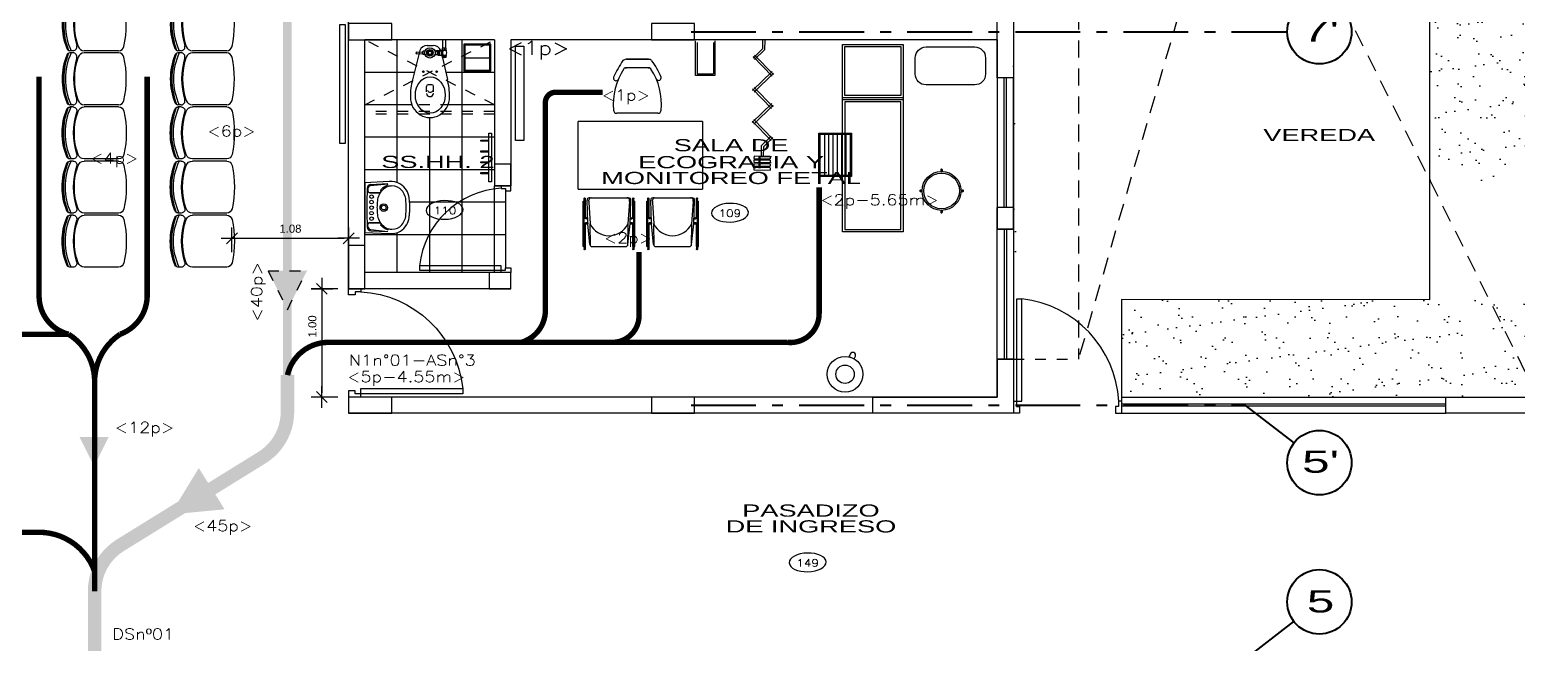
# Model space of a CAD drawing. Header units: millimetres. Extents: x 791 to 2661, y 209 to 602.
# Drawn here: x 1187.98 to 1201.74, y 531.2 to 536.87 of the extents above; entities that cross this region are included whole.
import ezdxf
from ezdxf.enums import TextEntityAlignment as Align

# ---------------------------------------------------------------- set-up
doc = ezdxf.new("R2010")
doc.units = ezdxf.units.MM
doc.header["$LTSCALE"] = 0.1
doc.header["$PDMODE"] = 3
for name, pattern in [('ACAD_ISO10W100', [18, 12, -3, 0, -3]), ('DASHDOT', [1, 0.5, -0.25, 0, -0.25]), ('DASHED', [0.75, 0.5, -0.25]), ('DASHED2', [9.525, 6.35, -3.175]), ('HIDDEN', [9.525, 6.35, -3.175]), ('HIDDEN2', [4.7625, 3.175, -1.5875]), ('TRAZOS2', [0.375, 0.25, -0.125])]:
    doc.linetypes.add(name, pattern=pattern)
for name, color, linetype in [('01', 1, 'Continuous'), ('02', 8, 'Continuous'), ('06', 1, 'Continuous'), ('1TEXTO-05', 5, 'Continuous'), ('COLUMNAS', 1, 'Continuous'), ('cOTAS EVACUACION', 1, 'Continuous'), ('Equipamiento', 1, 'Continuous'), ('evacuacion', 70, 'TRAZOS2'), ('LINEAS', 3, 'HIDDEN2'), ('Muebles proyeccion', 1, 'DASHED'), ('N-AMB', 2, 'Continuous'), ('Pisos', 253, 'Continuous'), ('PLANTAS', 85, 'Continuous'), ('Proyecciones', 9, 'HIDDEN'), ('Puertas', 1, 'Continuous'), ('Sanitarios', 1, 'Continuous'), ('texto seguridad', 120, 'Continuous'), ('Ventana alta', 1, 'DASHED2')]:
    doc.layers.add(name, color=color, linetype=linetype)
for name, color, linetype, lineweight in [('EJES', 1, 'DASHDOT', 40), ('EVACUACION05', 71, 'TRAZOS2', 50), ('EVACUACION08', 72, 'Continuous', 90)]:
    doc.layers.add(name, color=color, linetype=linetype, lineweight=lineweight)
doc.styles.add('0', font='romans.SHX', dxfattribs={"width": 1.5})
doc.styles.add('LUNA', font='romans.shx', dxfattribs={"width": 1.5})
doc.styles.add('ROMANS', font='', dxfattribs={"oblique": 1, "height": 0.075})
doc.styles.get('ROMANS').set_extended_font_data('Arial')
doc.dimstyles.new('COTAS 50', dxfattribs={"dimscale": 2, "dimtxt": 1.5, "dimasz": 0.02, "dimexe": 0.05, "dimexo": 0.05, "dimgap": 0.025, "dimtad": 3, "dimzin": 4, "dimdsep": 46, "dimtxsty": 'ROMANS', "dimblk": 'LLL', "dimcen": 0, "dimdle": 0.18, "dimclrd": 256, "dimclre": 1, "dimclrt": 3, "dimadec": 0, "dimazin": 0, "dimtfac": 1, "dimtix": 1, "dimtofl": 0, "dimtmove": 1, "dimatfit": 3, "dimldrblk": 'OPEN90', "dimfxl": 0.18, "dimtolj": 1, "dimtzin": 0, "dimarcsym": 0})

# ---------------------------------------------------------------- blocks, each defined once
blk = doc.blocks.new('A$C381B24D8')
at = {"layer": 'Puertas'}
blk.add_lwpolyline([(0.07, 0.1), (0.07, 0.95), (0.025, 0.95), (0.025, 0.1)], close=True, dxfattribs=at)
for points in [[(0, 0.1), (0.025, 0.1), (0.025, 0.055), (0.05, 0.055), (0.05, 0), (0, 0)], [(0.9, 0.1), (0.875, 0.1), (0.875, 0.055), (0.85, 0.055), (0.85, 0), (0.9, 0)]]:
    blk.add_lwpolyline(points, dxfattribs=at)
blk.add_arc((-0.029, 0.05), 0.906, 3.1739, 83.7111, dxfattribs=at)
blk = doc.blocks.new('A$C634057D1')
for p, q in [((0, 0), (0, -0.078)), ((0.027, 0), (0.027, -0.078)), ((-0.212, -0.097), (-0.277, -0.368)), ((-0.243, -0.111), (-0.245, -0.113)), ((-0.245, -0.113), (-0.245, -0.127)), ((-0.243, -0.129), (-0.245, -0.127)), ((-0.243, -0.111), (-0.186, -0.113)), ((-0.243, -0.111), (-0.243, -0.129)), ((-0.243, -0.129), (-0.186, -0.127)), ((-0.186, -0.113), (-0.186, -0.127)), ((-0.179, -0.105), (-0.182, -0.107)), ((-0.182, -0.132), (-0.182, -0.107)), ((-0.179, -0.135), (-0.182, -0.132)), ((-0.162, -0.105), (-0.179, -0.105)), ((-0.179, -0.135), (-0.179, -0.105)), ((-0.162, -0.135), (-0.179, -0.135)), ((-0.159, -0.099), (-0.162, -0.099)), ((-0.162, -0.106), (-0.162, -0.099)), ((-0.162, -0.133), (-0.162, -0.141)), ((-0.086, -0.054), (-0.142, -0.054)), ((-0.066, -0.098), (-0.074, -0.098)), ((-0.066, -0.098), (-0.066, -0.142)), ((-0.066, -0.104), (-0.043, -0.104)), ((-0.066, -0.135), (-0.043, -0.135)), ((-0.048, -0.104), (-0.05, -0.096)), ((-0.047, -0.104), (-0.05, -0.096)), ((-0.043, -0.097), (-0.028, -0.097)), ((-0.043, -0.142), (-0.043, -0.097)), ((-0.041, -0.12), (-0.03, -0.12)), ((-0.028, -0.142), (-0.028, -0.097)), ((-0.028, -0.1), (-0.013, -0.1)), ((-0.017, -0.097), (0.044, -0.366)), ((0.004, -0.099), (-0.013, -0.099)), ((-0.013, -0.099), (-0.013, -0.14)), ((0.033, -0.095), (-0.006, -0.095)), ((-0.006, -0.095), (-0.006, -0.099)), ((0.033, -0.097), (-0.006, -0.097)), ((-0.004, -0.078), (-0.004, -0.095)), ((0.03, -0.078), (-0.004, -0.078)), ((0.014, -0.079), (0.014, -0.093)), ((0.03, -0.078), (0.03, -0.095)), ((0.033, -0.095), (0.033, -0.097)), ((-0.159, -0.141), (-0.162, -0.141)), ((-0.066, -0.142), (-0.074, -0.142)), ((-0.043, -0.142), (-0.028, -0.142)), ((-0.028, -0.14), (-0.013, -0.14)), ((0.004, -0.14), (-0.013, -0.14)), ((-0.006, -0.14), (-0.006, -0.152)), ((0.033, -0.143), (-0.006, -0.143)), ((0.033, -0.152), (-0.006, -0.152)), ((-0.004, -0.152), (-0.004, -0.162)), ((0.03, -0.162), (-0.004, -0.162)), ((0.014, -0.153), (0.014, -0.16)), ((0.03, -0.152), (0.03, -0.162)), ((0.033, -0.143), (0.033, -0.152)), ((-0.149, -0.48), (-0.149, -0.43)), ((-0.099, -0.415), (-0.134, -0.415)), ((-0.084, -0.48), (-0.084, -0.43))]:
    blk.add_line(p, q)
blk.add_lwpolyline([(-0.126, -0.104), (-0.135, -0.12), (-0.126, -0.136), (-0.107, -0.136), (-0.098, -0.12), (-0.107, -0.104)], close=True)
for centre, radius in [((-0.117, -0.12), 0.0475), ((-0.117, -0.12), 0.03), ((-0.117, -0.12), 0.029), ((-0.117, -0.12), 0.0261), ((-0.117, -0.12), 0.024), ((-0.117, -0.12), 0.0232), ((-0.117, -0.12), 0.016), ((-0.178, -0.294), 0.00767), ((-0.055, -0.294), 0.00767)]:
    blk.add_circle(centre, radius)
for centre, radius, start, end in [((-0.146, -0.125), 0.0716, 87.5781, 156.9604), ((-0.18, -0.118), 0.00754, 103.7683, 140.2425), ((-0.18, -0.122), 0.00754, 219.7575, 256.2317), ((-0.134, -0.109), 0.0275, 157.5879, 171.3471), ((-0.134, -0.13), 0.0275, 188.6529, 202.4121), ((-0.083, -0.125), 0.0716, 23.0396, 92.4219), ((-0.096, -0.115), 0.0304, 7.8129, 34.2621), ((-0.096, -0.125), 0.0304, 325.7379, 352.1871), ((-0.013, -0.109), 0.0295, 157.5879, 202.4121), ((-0.013, -0.131), 0.0295, 157.5879, 202.4121), ((-0.058, -0.109), 0.0295, 337.5879, 22.4121), ((-0.058, -0.131), 0.0295, 337.5879, 22.4121), ((0.024, -0.12), 0.0371, 146.4915, 213.5085), ((0.005, -0.1), 0.0223, 67.5879, 112.4121), ((0.005, -0.073), 0.0223, 247.5879, 292.4121), ((0.039, -0.12), 0.0408, 159.1987, 200.8013), ((0.022, -0.1), 0.0223, 67.5879, 112.4121), ((0.022, -0.073), 0.0223, 247.5879, 292.4121), ((-0.013, -0.12), 0.0519, 333.7158, 26.2842), ((0.005, -0.174), 0.0223, 67.5879, 112.4121), ((0.005, -0.14), 0.0223, 247.5879, 292.4121), ((0.022, -0.174), 0.0223, 67.5879, 112.4121), ((0.022, -0.14), 0.0223, 247.5879, 292.4121), ((-0.134, -0.43), 0.015, 90, 180), ((-0.117, -0.492), 0.0326, 184.6982, 357.3718), ((-0.114, -0.458), 0.0267, 202.8247, 331.5932), ((-0.099, -0.43), 0.015, 0, 90)]:
    blk.add_arc(centre, radius, start, end)
for centre, major_axis, ratio, start_param, end_param in [((-0.117, -0.523), (0, -0.334), 0.543435, 4.229443, 4.728782), ((-0.117, -0.523), (0, -0.334), 0.543435, 1.554403, 2.060025), ((-0.117, -0.529), (0, -0.189), 0.958462, 4.712389, 7.853982)]:
    blk.add_ellipse(centre, major_axis=major_axis, ratio=ratio, start_param=start_param, end_param=end_param)
blk.add_ellipse((-0.114, -0.51), major_axis=(0, -0.168), ratio=0.821749)
blk = doc.blocks.new('A$C4FD81D01')
for p, q in [((-0.23, 0), (-0.24, -0.224)), ((0.23, 0), (-0.23, 0)), ((0.24, -0.224), (0.23, 0)), ((-0.214, -0.055), (-0.222, -0.212)), ((-0.203, -0.053), (-0.221, -0.212)), ((-0.175, -0.028), (-0.154, -0.028)), ((-0.14, -0.042), (-0.142, -0.142)), ((-0.137, -0.045), (-0.137, -0.138)), ((0.137, -0.045), (0.137, -0.138)), ((0.14, -0.042), (0.142, -0.142)), ((0.175, -0.028), (0.154, -0.028)), ((0.203, -0.053), (0.221, -0.212)), ((0.214, -0.055), (0.222, -0.212))]:
    blk.add_line(p, q)
blk.add_lwpolyline([(-0.05, -0.114, 0.062677), (-0.105, -0.125, 0.110639), (-0.158, -0.159, 0.120976), (-0.195, -0.216, 0.061198), (-0.2, -0.25, 0.21707), (-0.159, -0.342, 0.174983), (-0.055, -0.38, 0.010618), (0, -0.381, 0.010618), (0.055, -0.38, 0.174983), (0.159, -0.342, 0.21707), (0.2, -0.25, 0.061198), (0.195, -0.216, 0.120976), (0.158, -0.159, 0.110639), (0.105, -0.125, 0.062677), (0.05, -0.114, 0.017583), (0, -0.112, 0.017583)], format="xyb", close=True)
for points in [[(-0.207, -0.215, -0.005), (-0.206, -0.212, -0.121292), (-0.166, -0.15, -0.007977), (-0.162, -0.147)], [(0.207, -0.215, 0.005), (0.206, -0.212, 0.121292), (0.166, -0.15, 0.007977), (0.162, -0.147)]]:
    blk.add_lwpolyline(points, format="xyb")
for centre, radius in [((-0.102, -0.062), 0.0165), ((-0.051, -0.062), 0.0165), ((0, -0.062), 0.0165), ((0.051, -0.062), 0.0165), ((0.101, -0.062), 0.0165), ((0, -0.175), 0.035), ((0, -0.175), 0.0215)]:
    blk.add_circle(centre, radius)
for centre, radius, start, end in [((-0.179, -0.056), 0.035, 92.0079, 177.3947), ((-0.175, -0.056), 0.028, 90, 173.6889), ((0, -5.176), 5.158, 87.9921, 92.0079), ((-0.155, -0.045), 0.017, 0, 90), ((-0.154, -0.042), 0.014, 358.8626, 90), ((0.105, -0.125), 9e-16, 142.3286, 0), ((0.154, -0.045), 0.017, 90, 180), ((0.154, -0.042), 0.014, 90, 181.1374), ((0.175, -0.056), 0.028, 6.3111, 90), ((0.179, -0.056), 0.035, 2.6053, 87.9921), ((-0.056, -0.239), 0.185, 175.3765, 209.0254), ((-0.158, -0.151), 0.006, 313.3569, 133.3569), ((-0.14, -0.142), 0.002, 178.8626, 305.6381), ((-0.136, -0.138), 0.002, 180, 303.2891), ((0.135, -0.138), 0.002, 236.7109, 0), ((0.14, -0.142), 0.002, 234.3619, 1.1374), ((0.158, -0.151), 0.006, 46.6431, 226.6431), ((0.056, -0.239), 0.185, 330.9746, 4.6235), ((-0.068, -0.231), 0.179, 213.3181, 238.9924), ((-0.06, -0.212), 0.2, 239.7435, 260.7094), ((-0.021, -0.026), 0.389, 259.4967, 266.3449), ((0.021, -0.026), 0.389, 273.6551, 280.5033), ((0.06, -0.212), 0.2, 279.2906, 300.2565), ((0.068, -0.231), 0.179, 301.0076, 326.6819), ((0, 2.502), 2.917, 269.1036, 270.8964)]:
    blk.add_arc(centre, radius, start, end)
blk = doc.blocks.new('H-7')
for p, q in [((0, 0.01), (0.09, 0.01)), ((0, 0.01), (0, -0.01)), ((0.09, 0.01), (0.182, -0.082)), ((0.318, 0.096), (0.14, -0.082)), ((0.332, 0.082), (0.154, -0.096)), ((0.29, 0.082), (0.468, -0.096)), ((0.304, 0.096), (0.482, -0.082)), ((0.618, 0.096), (0.44, -0.082)), ((0.632, 0.082), (0.454, -0.096)), ((0.587, 0.082), (0.765, -0.096)), ((0.601, 0.096), (0.779, -0.082)), ((0.915, 0.096), (0.737, -0.082)), ((0.929, 0.082), (0.751, -0.096)), ((0.887, 0.082), (0.979, -0.01)), ((0.901, 0.096), (0.987, 0.01)), ((0.987, 0.01), (1.076, 0.01)), ((1.076, 0.075), (1.096, 0.075)), ((1.076, 0.075), (1.076, -0.075)), ((1.096, -0.075), (1.096, 0.075)), ((1.111, 0.075), (1.131, 0.075)), ((1.111, 0.075), (1.111, -0.075)), ((1.131, -0.075), (1.131, 0.075)), ((1.146, 0.075), (1.166, 0.075)), ((1.146, 0.075), (1.146, -0.075)), ((1.166, -0.075), (1.166, 0.075)), ((1.181, 0.075), (1.201, 0.075)), ((1.181, 0.075), (1.181, -0.075)), ((1.201, -0.075), (1.201, 0.075)), ((0, -0.01), (0.082, -0.01)), ((0.082, -0.01), (0.168, -0.096)), ((0.979, -0.01), (1.076, -0.01)), ((1.076, -0.075), (1.096, -0.075)), ((1.111, -0.075), (1.131, -0.075)), ((1.146, -0.075), (1.166, -0.075)), ((1.181, -0.075), (1.201, -0.075))]:
    blk.add_line(p, q)
blk = doc.blocks.new('MA-32-34')
for p, q in [((-0.008, 0.18), (-0.008, 0.195)), ((0.007, 0.18), (0.007, 0.195)), ((-0.195, 0.007), (-0.18, 0.007)), ((0.18, 0.007), (0.195, 0.007)), ((-0.195, -0.008), (-0.18, -0.008)), ((0.18, -0.008), (0.195, -0.008)), ((-0.008, -0.195), (-0.008, -0.18)), ((0.007, -0.195), (0.007, -0.18))]:
    blk.add_line(p, q)
for radius in [0.18, 0.165]:
    blk.add_circle((0, 0), radius)
for centre, radius, start, end in [((0, 0.195), 0.0075, 358.8979, 181.1021), ((-0.195, 0), 0.0075, 88.8979, 271.1021), ((-0.186, 0.001), 0.01, 5, 90), ((0.195, 0), 0.0075, 268.8979, 91.1021), ((0, -0.195), 0.0075, 178.8979, 1.1021)]:
    blk.add_arc(centre, radius, start, end)
blk = doc.blocks.new('MA-47')
for p, q in [((-0.1, 0.01), (-0.1, 0.39)), ((-0.06, 0.01), (-0.06, 0.39)), ((-0.02, 0.01), (-0.02, 0.39)), ((0.02, 0.01), (0.02, 0.39)), ((0.06, 0.01), (0.06, 0.39)), ((0.1, 0.01), (0.1, 0.39))]:
    blk.add_line(p, q)
for points in [[(0.15, 0.4), (0.15, 0), (-0.15, 0), (-0.15, 0.4)], [(0.14, 0.39), (0.14, 0.01), (-0.14, 0.01), (-0.14, 0.39)]]:
    blk.add_lwpolyline(points, close=True)
blk = doc.blocks.new('D-7')
blk.add_lwpolyline([(-0.222, 0.083), (-0.236, 0.104, 0.414214), (-0.271, 0.111), (-0.271, 0.111, 0.414214), (-0.278, 0.076), (-0.264, 0.055)], format="xyb", close=True)
for radius in [0.165, 0.085]:
    blk.add_circle((-0.151, -0.068), radius)
blk = doc.blocks.new('MC-19')
at = {"layer": 'Equipamiento'}
for p, q in [((-0.2, 0.557), (-0.2, 0.329)), ((-0.2, 0.543), (-0.2, 0.557)), ((-0.2, 0.557), (-0.2, 0.543)), ((0.219, 0.633), (0.219, 0.633)), ((0.219, 0.633), (0.219, 0.633)), ((0.219, 0.633), (0.219, 0.633)), ((0.219, 0.633), (0.219, 0.633)), ((0.219, 0.633), (0.219, 0.633)), ((0.219, 0.633), (0.219, 0.633)), ((0.219, 0.631), (0.219, 0.633)), ((0.219, 0.631), (0.219, 0.253)), ((0.219, 0.627), (0.219, 0.253)), ((-0.281, 0.543), (-0.281, 0.548)), ((-0.281, 0.543), (-0.281, 0.548)), ((-0.281, 0.543), (-0.281, 0.338)), ((-0.281, 0.343), (-0.281, 0.543)), ((-0.2, 0.329), (-0.2, 0.342)), ((0.219, 0.255), (0.219, 0.253)), ((0.219, 0.253), (0.219, 0.253)), ((0.219, 0.253), (0.219, 0.253))]:
    blk.add_line(p, q, dxfattribs=at)
for centre, radius, start, end in [((-0.227, 0.54), 0.0546, 137.9119, 172.2735), ((0.223, -0.12), 0.852, 113.3968, 125.1108), ((-0.18, 0.552), 0.0202, 119.4922, 164.7641), ((0.133, 0.076), 0.589, 84.4739, 123.231), ((-0.109, 0.639), 0.0236, 303.1845, 106.8589), ((0.189, 0.633), 0.03, 360, 90), ((-0.201, 0.356), 0.0819, 192.9593, 215.4027), ((0.213, 0.98), 0.825, 234.3541, 246.1472), ((-0.181, 0.334), 0.0196, 194.7611, 241.3534), ((0.134, 0.815), 0.595, 236.6607, 275.3215), ((-0.107, 0.246), 0.0248, 238.2031, 80.9634), ((0.189, 0.253), 0.03, 270, 0)]:
    blk.add_arc(centre, radius, start, end, dxfattribs=at)
blk = doc.blocks.new('MC-17')
for p, q in [((-0.24, 0.49), (-0.23, 0.49)), ((-0.24, 0.49), (-0.23, 0.49)), ((-0.24, 0.49), (-0.23, 0.49)), ((-0.24, 0.49), (-0.23, 0.49)), ((-0.24, 0.49), (-0.23, 0.49)), ((-0.24, 0.07), (-0.24, 0.49)), ((-0.24, 0.49), (-0.24, 0.07)), ((-0.23, 0.508), (-0.23, 0.515)), ((-0.23, 0.508), (-0.23, 0.509)), ((-0.23, 0.49), (-0.23, 0.509)), ((-0.23, 0.347), (-0.23, 0.508)), ((-0.23, 0.49), (-0.23, 0.46)), ((-0.22, 0.508), (-0.22, 0.515)), ((-0.22, 0.508), (-0.22, 0.509)), ((-0.22, 0.347), (-0.22, 0.509)), ((-0.22, 0.509), (-0.22, 0.347)), ((-0.195, 0.29), (-0.203, 0.498)), ((-0.186, 0.49), (-0.186, 0.5)), ((-0.186, 0.49), (-0.186, 0.48)), ((-0.186, 0.48), (-0.175, 0.28)), ((-0.175, 0.52), (-0.183, 0.52)), ((-0.175, 0.52), (-0.157, 0.52)), ((-0.166, 0.52), (0.17, 0.52)), ((-0.157, 0.52), (-0.157, 0.519)), ((0.175, 0.52), (0.164, 0.52)), ((0.175, 0.52), (0.183, 0.52)), ((0.19, 0.487), (0.175, 0.28)), ((0.19, 0.487), (0.19, 0.5)), ((0.195, 0.28), (0.203, 0.498)), ((0.22, 0.508), (0.22, 0.515)), ((0.22, 0.347), (0.22, 0.508)), ((0.23, 0.508), (0.23, 0.515)), ((0.23, 0.347), (0.23, 0.508)), ((0.23, 0.49), (0.24, 0.49)), ((0.24, 0.07), (0.24, 0.49)), ((-0.23, 0.27), (-0.23, 0.347)), ((-0.22, 0.327), (-0.22, 0.327)), ((-0.197, 0.337), (-0.21, 0.337)), ((-0.197, 0.327), (-0.21, 0.327)), ((-0.195, 0.29), (-0.21, 0.29)), ((-0.21, 0.28), (-0.195, 0.28)), ((-0.21, 0.28), (-0.195, 0.28)), ((-0.195, 0.29), (-0.195, 0.28)), ((-0.176, 0.089), (-0.195, 0.28)), ((-0.175, 0.28), (-0.175, 0.28)), ((-0.17, 0.076), (-0.175, 0.28)), ((0.175, 0.28), (0.17, 0.076)), ((0.176, 0.089), (0.195, 0.28)), ((0.21, 0.29), (0.195, 0.29)), ((0.21, 0.28), (0.195, 0.28)), ((0.195, 0.28), (0.21, 0.28)), ((0.197, 0.337), (0.21, 0.337)), ((0.197, 0.327), (0.21, 0.327)), ((0.23, 0.267), (0.23, 0.364)), ((0.23, 0.29), (0.23, 0.327)), ((0.23, 0.29), (0.23, 0.267)), ((0.23, 0.28), (0.23, 0.29)), ((0.23, 0.28), (0.23, 0.259)), ((-0.23, 0.27), (-0.23, 0.052)), ((-0.22, 0.27), (-0.22, 0.052)), ((-0.22, 0.052), (-0.22, 0.27)), ((0.22, 0.27), (0.22, 0.253)), ((0.22, 0.07), (0.22, 0.27)), ((0.22, 0.253), (0.22, 0.07)), ((0.23, 0.053), (0.23, 0.27)), ((0.23, 0.259), (0.23, 0.045)), ((-0.24, 0.07), (-0.23, 0.07)), ((-0.24, 0.07), (-0.23, 0.07)), ((-0.24, 0.07), (-0.23, 0.07)), ((-0.24, 0.07), (-0.23, 0.07)), ((-0.24, 0.07), (-0.23, 0.07)), ((-0.23, 0.07), (-0.23, 0.1)), ((-0.23, 0.07), (-0.23, 0.052)), ((-0.23, 0.053), (-0.23, 0.045)), ((-0.23, 0.053), (-0.23, 0.052)), ((-0.22, 0.052), (-0.22, 0.055)), ((-0.22, 0.052), (-0.22, 0.049)), ((-0.22, 0.049), (-0.22, 0.045)), ((-0.176, 0.089), (-0.176, 0.089)), ((-0.156, 0.07), (0.156, 0.07)), ((0.22, 0.07), (0.22, 0.053)), ((0.22, 0.053), (0.22, 0.045)), ((0.23, 0.07), (0.24, 0.07)), ((0.23, 0.053), (0.23, 0.045))]:
    blk.add_line(p, q)
for centre in [(-0.225, 0.515), (0.225, 0.515), (-0.225, 0.045), (0.225, 0.045)]:
    blk.add_circle(centre, 0.005)
for centre, radius, start, end in [((-0.183, 0.5), 0.02, 90, 184.7637), ((-0.166, 0.5), 0.02, 90, 180), ((0.17, 0.5), 0.02, 0, 90), ((0.183, 0.5), 0.02, 355.2364, 90), ((-0.21, 0.347), 0.02, 180, 270), ((-0.21, 0.27), 0.02, 90, 180), ((-0.21, 0.347), 0.01, 180, 270), ((-0.21, 0.27), 0.01, 90, 180), ((-0.21, 0.27), 0.01, 90, 180), ((0, 0.364), 0.194, 205.6954, 334.3046), ((0.21, 0.347), 0.01, 270, 0), ((0.21, 0.347), 0.02, 270, 0), ((0.21, 0.27), 0.02, 0, 90), ((0.21, 0.27), 0.01, 0, 90), ((-0.156, 0.09), 0.02, 182.7263, 270), ((0.156, 0.09), 0.02, 270, 357.2737)]:
    blk.add_arc(centre, radius, start, end)
blk = doc.blocks.new('MC-34')
for p, q in [((-0.025, 0.05), (-0.1, 0.05)), ((-0.025, -0.05), (-0.1, -0.05)), ((-0.025, -0.15), (-0.1, -0.15))]:
    blk.add_line(p, q)
for points in [[(-0.025, 0.15), (-0.1, 0.15), (-0.1, 0.14), (-0.025, 0.14)], [(-0.025, 0.05), (-0.1, 0.05), (-0.1, 0.04), (-0.025, 0.04)], [(-0.025, -0.05), (-0.1, -0.05), (-0.1, -0.06), (-0.025, -0.06)], [(-0.025, -0.15), (-0.1, -0.15), (-0.1, -0.16), (-0.025, -0.16)]]:
    blk.add_lwpolyline(points)
blk.add_lwpolyline([(0, -0.225), (0, 0.225), (-0.025, 0.225), (-0.025, -0.225)], close=True)
blk = doc.blocks.new('MM-2')
at = {"linetype": 'Continuous'}
for p, q in [((-1.83, 0.28), (-0.1, 0.28)), ((-1.83, -0.28), (-1.83, 0.28)), ((-0.61, -0.28), (-0.61, 0.28)), ((-0.61, 0.28), (-0.59, 0.28)), ((-0.59, 0.28), (-0.59, -0.28)), ((-0.1, 0.28), (-0.1, -0.28)), ((-0.63, 0.26), (-1.81, 0.26)), ((-1.81, 0.26), (-1.81, -0.26)), ((-0.63, -0.26), (-0.63, 0.26)), ((-0.57, 0.26), (-0.12, 0.26)), ((-0.57, -0.26), (-0.57, 0.26)), ((-0.12, 0.26), (-0.12, -0.26)), ((-1.81, -0.26), (-0.63, -0.26)), ((-0.12, -0.26), (-0.57, -0.26)), ((-0.1, -0.28), (-1.83, -0.28)), ((-0.59, -0.28), (-0.61, -0.28))]:
    blk.add_line(p, q, dxfattribs=at)
blk = doc.blocks.new('MP-1')
at = {"layer": 'Equipamiento'}
blk.add_line((0.115, 0), (0.115, -0.23), dxfattribs=at)
for points in [[(-0.01, -0.24), (0.24, -0.24), (0.24, 0.01), (-0.01, 0.01)], [(0, -0.23), (0.23, -0.23), (0.23, 0), (0, 0)]]:
    blk.add_lwpolyline(points, close=True, dxfattribs=at)
blk = doc.blocks.new('A$C3F322D38')
at = {"layer": 'Equipamiento'}
for p, q in [((-0.24, -0.101), (-0.24, -0.071)), ((0.24, -0.101), (0.24, -0.071)), ((-0.24, -0.522), (-0.24, -0.204)), ((0.24, -0.522), (0.24, -0.204))]:
    blk.add_line(p, q, dxfattribs=at)
for centre, radius, start, end in [((0, -0.612), 0.582, 65.6602, 114.3398), ((-0.206, -0.073), 0.0338, 113.59, 175.2776), ((-0.205, -0.101), 0.035, 180, 286.8506), ((0, -0.678), 0.663, 69.0719, 110.9281), ((0, -0.677), 0.667, 69.6205, 110.3795), ((0, -0.592), 0.592, 68.1865, 111.8135), ((0, -0.709), 0.596, 70.4264, 109.5736), ((0, -0.761), 0.656, 72.7234, 107.2766), ((0.205, -0.101), 0.035, 253.1494, 0), ((0.206, -0.073), 0.0338, 4.7224, 66.41), ((-0.18, -0.204), 0.06, 109.1043, 180), ((0.18, -0.204), 0.06, 0, 70.8957), ((-0.19, -0.522), 0.05, 180, 257.776), ((0.19, -0.522), 0.05, 282.224, 0), ((0, 0.332), 0.925, 257.4737, 282.5263)]:
    blk.add_arc(centre, radius, start, end, dxfattribs=at)
blk = doc.blocks.new('LLL')
for p, q in [((2.5, 0), (-2.5, 0)), ((0, 2.5), (0, -2.5))]:
    blk.add_line(p, q)
at = {"color": 3}
blk.add_line((-1.25, -1.25), (1.25, 1.25), dxfattribs=at)
at = {"layer": 'Defpoints', "color": 0, "linetype": 'ByBlock'}
blk.add_point((0, 0), dxfattribs=at)
blk.add_point((0, 0), dxfattribs=at)
blk = doc.blocks.new('*D288')
at = {"layer": 'cOTAS EVACUACION', "color": 1, "lineweight": -2, "ltscale": 0.15, "transparency": 16777216}
for p, q in [((1190.831, 534.479), (1190.584, 534.479)), ((1190.831, 533.479), (1190.584, 533.479))]:
    blk.add_line(p, q, dxfattribs=at)
at = {"layer": 'cOTAS EVACUACION', "lineweight": -2, "ltscale": 0.15, "transparency": 16777216}
blk.add_line((1190.684, 534.439), (1190.684, 533.519), dxfattribs=at)
at = {"layer": 'Defpoints', "color": 0, "ltscale": 0.15, "transparency": 16777216}
for p in [(1190.931, 534.479), (1190.684, 533.479), (1190.931, 533.479)]:
    blk.add_point(p, dxfattribs=at)
at = {"layer": 'cOTAS EVACUACION', "lineweight": -2, "ltscale": 0.15, "transparency": 16777216, "xscale": 0.04, "yscale": 0.04, "zscale": 0.04}
for p, rotation in [((1190.684, 534.479), 90), ((1190.684, 533.479), 270)]:
    blk.add_blockref('LLL', p, dxfattribs=dict(at, rotation=rotation))
at = {"layer": 'cOTAS EVACUACION', "color": 3, "ltscale": 0.15, "transparency": 16777216, "insert": (1190.596, 534.131), "char_height": 0.075, "attachment_point": 5, "rotation": 90, "style": 'ROMANS'}
blk.add_mtext('\\A1;1.00', dxfattribs=at)
blk = doc.blocks.new('_OPEN90')
at = {"color": 0, "linetype": 'ByBlock', "ltscale": 0.7}
for p, q in [((0, 0), (-1, 0)), ((-0.5, 0.5), (0, 0)), ((0, 0), (-0.5, -0.5))]:
    blk.add_line(p, q, dxfattribs=at)
blk = doc.blocks.new('*D292')
at = {"layer": 'cOTAS EVACUACION', "color": 1, "lineweight": -2, "ltscale": 0.15, "transparency": 16777216}
for p, q in [((1189.852, 534.819), (1189.852, 535.046)), ((1190.931, 535.019), (1190.931, 535.046))]:
    blk.add_line(p, q, dxfattribs=at)
at = {"layer": 'cOTAS EVACUACION', "lineweight": -2, "ltscale": 0.15, "transparency": 16777216}
blk.add_line((1189.892, 534.946), (1190.891, 534.946), dxfattribs=at)
at = {"layer": 'Defpoints', "color": 0, "ltscale": 0.15, "transparency": 16777216}
for p in [(1190.931, 534.946), (1190.931, 534.919), (1189.852, 534.719)]:
    blk.add_point(p, dxfattribs=at)
at = {"layer": 'cOTAS EVACUACION', "lineweight": -2, "ltscale": 0.15, "transparency": 16777216, "xscale": 0.04, "yscale": 0.04, "zscale": 0.04, "rotation": 180}
blk.add_blockref('LLL', (1189.852, 534.946), dxfattribs=at)
at = {"layer": 'cOTAS EVACUACION', "lineweight": -2, "ltscale": 0.15, "transparency": 16777216, "xscale": 0.04, "yscale": 0.04, "zscale": 0.04}
blk.add_blockref('LLL', (1190.931, 534.946), dxfattribs=at)
at = {"layer": 'cOTAS EVACUACION', "color": 3, "ltscale": 0.15, "transparency": 16777216, "insert": (1190.392, 535.034), "char_height": 0.075, "attachment_point": 5, "style": 'ROMANS'}
blk.add_mtext('\\A1;1.08', dxfattribs=at)

msp = doc.modelspace()

# ---------------------------------------------------------------- hatches: boundary and pattern name
at = {"layer": 'evacuacion', "linetype": 'DASHED2', "ltscale": 0.025}
msp.add_hatch(color=256, dxfattribs=at).paths.add_polyline_path([(1188.5763, 532.8389), (1188.7113, 533.1089), (1188.4413, 533.1089)])
at = {"layer": 'EVACUACION05', "ltscale": 0.05}
msp.add_hatch(color=256, dxfattribs=at).paths.add_polyline_path([(1190.3655, 534.2861), (1190.5455, 534.6461), (1190.1855, 534.6461)])
at = {"layer": 'EVACUACION08', "linetype": 'DASHED2', "ltscale": 0.05}
msp.add_hatch(color=256, dxfattribs=at).paths.add_polyline_path([(1189.283, 532.3936), (1189.5453, 532.8229), (1189.7838, 532.4412)])
at = {"layer": 'PLANTAS'}
h = msp.add_hatch(dxfattribs=at)
h.set_pattern_fill('AR-SAND', color=256, scale=0.006, style=0)
h.set_pattern_definition([(37.5, (1405.35437, 573.65679), (-0.0096002, 0.29364794), [0, -0.231648, 0, -0.25908, 0, -0.24765]), (7.5, (1405.35437, 573.6568), (0.269714, 0.43009506), [0, -0.124968, 0, -0.208788, 0, -0.08001]), (327.5, (1405.16692, 573.65679), (0.47459542, 0.0008623), [0, -0.0762, 0, -0.27432, 0, -0.35814]), (317.5, (1405.16692, 573.6568), (0.4581339, 0.1337576), [0, -0.0381, 0, -0.179832, 0, -0.20574])])
h.paths.add_polyline_path([(1201.2397, 540.5221), (1201.2397, 540.2034), (1200.7522, 540.2034), (1200.7522, 540.5221)], flags=16)
h.paths.add_polyline_path([(1200.8877, 540.4797), (1201.09, 540.4797), (1201.09, 540.2519), (1200.8877, 540.2519)], flags=8)
h.paths.add_polyline_path([(1200.4314, 546.4791), (1200.9314, 546.4791), (1200.9314, 537.4785), (1201.9314, 537.4785), (1201.9314, 546.4791), (1200.4314, 546.4791)])
h.paths.add_polyline_path([(1200.9314, 535.4791), (1201.9314, 535.4791), (1201.9314, 537.4785), (1200.9314, 537.4785)])
h = msp.add_hatch(dxfattribs=at)
h.set_pattern_fill('AR-SAND', color=256, scale=0.006, style=0)
h.set_pattern_definition([(37.5, (1195.88137, 533.47913), (-0.0096, 0.293648), [0, -0.231648, 0, -0.25908, 0, -0.24765]), (7.5, (1195.88137, 533.47913), (0.269714, 0.430095), [0, -0.124968, 0, -0.208788, 0, -0.08001]), (327.5, (1195.69391, 533.47913), (0.4745954, 0.000862), [0, -0.0762, 0, -0.27432, 0, -0.35814]), (317.5, (1195.6939, 533.47913), (0.458134, 0.133758), [0, -0.0381, 0, -0.179832, 0, -0.20574])])
h.paths.add_polyline_path([(1197.1314, 542.0424), (1197.1314, 543.7541), (1195.8814, 543.7541), (1195.8814, 540.3791)])
h.paths.add_polyline_path([(1197.1314, 540.308), (1197.1314, 542.0424), (1195.8814, 540.3791), (1197.0814, 540.3791)])
h.paths.add_polyline_path([(1197.0814, 534.3791), (1197.1314, 534.3791), (1197.1314, 540.308), (1197.0814, 540.3791)])
h = msp.add_hatch(dxfattribs=at)
h.set_pattern_fill('AR-SAND', color=256, scale=0.006, style=0)
h.set_pattern_definition([(37.5, (1198.04853, 533.25991), (-0.0096, 0.293648), [0, -0.231648, 0, -0.25908, 0, -0.24765]), (7.5, (1198.04853, 533.2599), (0.269714, 0.430095), [0, -0.124968, 0, -0.208788, 0, -0.08001]), (327.5, (1197.86107, 533.25991), (0.474595, 0.000862), [0, -0.0762, 0, -0.27432, 0, -0.35814]), (317.5, (1197.86107, 533.2599), (0.458134, 0.133758), [0, -0.0381, 0, -0.179832, 0, -0.20574])])
h.paths.add_polyline_path([(1200.3985, 534.3791), (1200.3985, 533.6853, -0.2506259), (1200.589, 533.4791), (1201.8985, 533.4791), (1201.8985, 534.3791)])
h.paths.add_polyline_path([(1201.2933, 534.2943), (1201.5202, 534.2943), (1201.5203, 533.7943), (1201.2934, 533.7943)], flags=16)
h.paths.add_polyline_path([(1200.3985, 533.6853), (1200.3985, 534.3791), (1198.9044, 534.3791), (1198.6485, 533.4791), (1200.013, 533.4791, -0.4375462)])
h.paths.add_polyline_path([(1198.6485, 534.3791), (1198.0485, 534.3791), (1198.0485, 533.8291), (1198.0485, 533.4791), (1198.6485, 533.4791)])
h.paths.add_polyline_path([(1198.9044, 534.3791), (1198.6485, 534.3791), (1198.6485, 533.4791)], flags=17)
h.paths.add_polyline_path([(1200.3985, 533.4791), (1200.3985, 533.6853, 0.4375462), (1200.013, 533.4791)], flags=16)
h.paths.add_polyline_path([(1200.3985, 533.4791), (1200.589, 533.4791, 0.2506259), (1200.3985, 533.6853)], flags=16)
h.paths.add_polyline_path([(1198.2774, 533.4934), (1198.2774, 533.8148), (1198.4124, 533.8148), (1198.4124, 533.4934)], flags=24)
h.paths.add_polyline_path([(1198.2774, 534.2106), (1198.2774, 534.6477), (1198.4124, 534.6477), (1198.4124, 534.2106)], flags=9)
h.paths.add_polyline_path([(1200.1337, 533.2599), (1200.4903, 533.2599), (1200.4903, 533.5668), (1200.1337, 533.5668)], flags=9)

# ---------------------------------------------------------------- linework, layer by layer
at = {"layer": '01'}
for p, q in [((1197.0814, 546.4791), (1197.0814, 533.4791)), ((1196.9964, 535.2291), (1196.9964, 536.4291)), ((1197.0164, 535.2291), (1197.0164, 536.4291)), ((1196.9964, 535.0291), (1196.9964, 533.8291)), ((1197.0164, 535.0291), (1197.0164, 533.8291)), ((1201.0814, 533.4141), (1198.0814, 533.4141)), ((1201.0814, 533.4141), (1198.0814, 533.4141)), ((1201.0814, 533.3941), (1198.0814, 533.3941)), ((1201.0814, 533.3941), (1198.0814, 533.3941)), ((1197.0814, 533.3291), (1197.0814, 533.3291))]:
    msp.add_line(p, q, dxfattribs=at)
at = {"layer": '02'}
for p, q in [((1200.9314, 546.4791), (1200.9302, 534.3784)), ((1200.9314, 546.4791), (1200.9302, 534.3784)), ((1196.9314, 536.4291), (1196.9314, 535.2291)), ((1197.0814, 535.2291), (1197.0814, 536.4291)), ((1196.9314, 533.8291), (1196.9314, 535.0291)), ((1197.0814, 535.0291), (1197.0814, 533.8291)), ((1198.0814, 534.3791), (1198.0814, 533.3291)), ((1198.0814, 534.3791), (1198.0814, 533.3291)), ((1200.9302, 534.3784), (1198.0814, 534.379)), ((1200.9302, 534.3784), (1198.0814, 534.379)), ((1198.0814, 533.4791), (1201.0814, 533.4791)), ((1198.0814, 533.4791), (1201.0814, 533.4791)), ((1198.0814, 533.3291), (1201.0814, 533.3291)), ((1198.0814, 533.3291), (1201.0814, 533.3291))]:
    msp.add_line(p, q, dxfattribs=at)
at = {"layer": '06'}
for p, q in [((1190.9314, 534.4791), (1190.9314, 539.2291)), ((1197.0814, 537.2791), (1197.0814, 536.4291)), ((1191.0814, 534.6291), (1191.0814, 536.7791)), ((1191.0814, 535.5791), (1191.0814, 536.7791)), ((1192.2814, 536.7791), (1191.0814, 536.7791)), ((1192.2814, 536.7791), (1191.0814, 536.7791)), ((1192.2814, 536.7791), (1192.2814, 535.4291)), ((1196.9314, 536.7791), (1192.4314, 536.7791)), ((1192.4314, 536.7791), (1192.4314, 535.4291)), ((1196.9314, 536.7791), (1196.9314, 536.4291)), ((1197.0814, 536.4291), (1196.9314, 536.4291)), ((1192.4314, 535.4291), (1192.2814, 535.4291)), ((1196.9314, 535.2291), (1196.9314, 535.0291)), ((1196.9314, 535.2291), (1196.9314, 535.0291)), ((1196.9314, 535.0291), (1196.9314, 535.2291)), ((1197.0814, 535.2291), (1196.9314, 535.2291)), ((1197.0814, 535.2291), (1197.0814, 535.0291)), ((1197.0814, 535.2291), (1197.0814, 535.0291)), ((1197.0814, 535.0291), (1197.0814, 535.2291)), ((1197.0814, 535.0291), (1196.9314, 535.0291)), ((1192.4314, 534.6291), (1191.0814, 534.6291)), ((1192.4314, 534.4791), (1192.4314, 534.6291)), ((1192.4314, 534.4791), (1190.9314, 534.4791)), ((1196.9314, 533.8291), (1196.9314, 533.4791)), ((1197.0814, 533.8291), (1196.9314, 533.8291)), ((1197.0814, 533.8291), (1197.0814, 533.3291)), ((1190.9314, 533.4791), (1190.9314, 533.3291)), ((1196.9314, 533.4791), (1190.9314, 533.4791)), ((1197.0814, 533.3291), (1190.9314, 533.3291))]:
    msp.add_line(p, q, dxfattribs=at)
at = {"layer": 'COLUMNAS', "ltscale": 0.15}
for points in [[(1196.9314, 537.2791), (1197.0814, 537.2791), (1197.0814, 536.4291), (1196.9314, 536.4291)], [(1190.9314, 536.9291), (1190.9314, 536.7791), (1191.3314, 536.7791), (1191.3314, 536.9291)], [(1193.7314, 536.9291), (1193.7314, 536.7791), (1194.1314, 536.7791), (1194.1314, 536.9291)], [(1192.2814, 535.6291), (1192.2814, 535.4291), (1192.4314, 535.4291), (1192.4314, 535.6291)], [(1197.0814, 535.2291), (1196.9314, 535.2291), (1196.9314, 535.0291), (1197.0814, 535.0291)], [(1191.0814, 534.8791), (1190.9314, 534.8791), (1190.9314, 534.4791), (1191.0814, 534.4791)], [(1192.2314, 534.4791), (1192.4314, 534.4791), (1192.4314, 534.6291), (1192.2314, 534.6291)], [(1190.9314, 533.4791), (1190.9314, 533.3291), (1191.3314, 533.3291), (1191.3314, 533.4791)], [(1193.7314, 533.4791), (1193.7314, 533.3291), (1194.1314, 533.3291), (1194.1314, 533.4791)], [(1201.0814, 533.4791), (1201.9314, 533.4791), (1201.9314, 533.3291), (1201.0814, 533.3291)], [(1201.0814, 533.4791), (1201.9314, 533.4791), (1201.9314, 533.3291), (1201.0814, 533.3291)], [(1201.0814, 533.4791), (1201.9314, 533.4791), (1201.9314, 533.3291), (1201.0814, 533.3291)]]:
    msp.add_lwpolyline(points, close=True, dxfattribs=at)
msp.add_lwpolyline([(1197.0814, 533.3291), (1195.7814, 533.3291), (1195.7814, 533.4791), (1196.9314, 533.4791), (1196.9314, 533.8291), (1197.0814, 533.8291), (1197.0814, 533.3291)], dxfattribs=at)
at = {"layer": 'EJES', "linetype": 'ACAD_ISO10W100', "ltscale": 0.5}
for p, q in [((1194.0987, 536.8541), (1199.6136, 536.8541)), ((1194.0987, 533.4041), (1199.2225, 533.4041)), ((1199.2225, 533.4041), (1199.6757, 533.0541)), ((1199.2225, 531.0541), (1199.6757, 531.4042))]:
    msp.add_line(p, q, dxfattribs=at)
at = {"layer": 'EJES', "color": 2, "linetype": 'Continuous'}
for centre in [(1199.9112, 536.8541), (1199.9112, 532.8721), (1199.9112, 531.5861)]:
    msp.add_circle(centre, 0.2976, dxfattribs=at)
at = {"layer": 'Equipamiento', "lineweight": -2}
for p, q in [((1194.1398, 536.451), (1194.1398, 536.771)), ((1194.1548, 536.756), (1194.1548, 536.466)), ((1194.3048, 536.756), (1194.3048, 536.466)), ((1194.3198, 536.771), (1194.3198, 536.451)), ((1194.3198, 536.451), (1194.1398, 536.451)), ((1194.1548, 536.466), (1194.3048, 536.466)), ((1193.0553, 535.3995), (1193.0553, 536.0245)), ((1194.2053, 536.0245), (1193.0553, 536.0245)), ((1194.2053, 536.0245), (1194.2053, 535.3995)), ((1193.0553, 535.3995), (1194.2053, 535.3995))]:
    msp.add_line(p, q, dxfattribs=at)
at = {"layer": 'Equipamiento'}
msp.add_lwpolyline([(1190.8506, 536.9205), (1190.9006, 536.9205), (1190.9006, 535.8205), (1190.8506, 535.8205)], close=True, dxfattribs=at)
at = {"layer": 'Equipamiento', "lineweight": -2}
msp.add_lwpolyline([(1192.5527, 536.7209), (1192.5527, 535.8505), (1192.4751, 535.8505), (1192.4751, 536.7209)], close=True, dxfattribs=at)
msp.add_lwpolyline([(1196.7224, 536.3636), (1196.2724, 536.3636, -0.4142136), (1196.1724, 536.4636), (1196.1724, 536.6136, -0.4142136), (1196.2724, 536.7136), (1196.7224, 536.7136, -0.4142136), (1196.8224, 536.6136), (1196.8224, 536.4636, -0.4142136)], format="xyb", close=True, dxfattribs=at)
at = {"layer": 'evacuacion'}
msp.add_line((1190.1855, 534.6461), (1190.5455, 534.6461), dxfattribs=at)
at = {"layer": 'evacuacion', "linetype": 'DASHED2', "ltscale": 0.2, "const_width": 0.05}
for points in [[(1188.0677, 536.4395), (1188.0677, 534.4057, 0.3407767), (1188.341, 534.0591)], [(1189.0677, 536.4395), (1189.0677, 534.4057, -0.3071551), (1188.8176, 534.0591)], [(1193.2809, 536.2948), (1192.8451, 536.2948, 0.4165641), (1192.7512, 536.2001), (1192.7512, 534.2793, -0.3361367), (1192.5276, 533.9842, -6.8270869)], [(1195.2835, 535.4157), (1195.2835, 534.2487, -0.4485472), (1194.9865, 533.9842), (1190.9314, 533.9842)], [(1193.6176, 534.818), (1193.6176, 534.2309, -0.3970067), (1193.385, 533.9842, -2.3701768)], [(1188.5814, 531.6834), (1188.5814, 533.6106, 0.2652451), (1188.341, 534.0591, 8.2691846)], [(1188.5814, 533.6106, -0.2572764), (1188.8176, 534.0591)], [(1190.9314, 533.9842), (1190.7435, 533.9842, 0.3512219), (1190.3655, 533.6813, 0.7882419)], [(1183.6108, 533.3291), (1183.6108, 532.5332, 0.4335539), (1183.9354, 532.2291), (1188.0679, 532.2291, -0.3162086), (1188.5814, 531.8683, -0.1746213)]]:
    msp.add_lwpolyline(points, format="xyb", dxfattribs=at)
at = {"layer": 'evacuacion'}
msp.add_lwpolyline([(1190.1855, 534.6461), (1190.3655, 534.2861), (1190.5455, 534.6461)], dxfattribs=at)
at = {"layer": 'evacuacion', "linetype": 'DASHED2', "ltscale": 0.2, "const_width": 0.05}
msp.add_lwpolyline([(1187.3649, 534.0591), (1188.341, 534.0591)], dxfattribs=at)
at = {"layer": 'EVACUACION05', "ltscale": 8, "const_width": 0.08}
msp.add_lwpolyline([(1190.3655, 540.5813), (1190.3655, 533.6813)], dxfattribs=at)
at = {"layer": 'EVACUACION08', "linetype": 'DASHED2', "ltscale": 0.5, "const_width": 0.125}
for points in [[(1190.3655, 533.6813), (1190.3655, 533.3437)], [(1188.5814, 530.9441), (1188.5814, 531.6834)]]:
    msp.add_lwpolyline(points, dxfattribs=at)
msp.add_lwpolyline([(1188.5814, 531.6834, -0.2599162), (1188.8185, 532.1087), (1190.1284, 532.9184, 0.2599162), (1190.3655, 533.3437)], format="xyb", dxfattribs=at)
at = {"layer": 'N-AMB', "ltscale": 0.5, "extrusion": (0, 0, -1)}
for centre in [(1191.8186, 535.2076), (1194.4582, 535.182), (1195.1778, 531.9509)]:
    msp.add_ellipse(centre, major_axis=(-0.1707, -0.0044), ratio=0.5069872, dxfattribs=at)
at = {"layer": 'Pisos'}
for p, q in [((1191.3814, 535.4597), (1191.3814, 536.7791)), ((1191.9814, 534.6291), (1191.9814, 536.7791)), ((1191.5387, 536.4791), (1191.0814, 536.4791)), ((1192.2814, 536.4791), (1191.8282, 536.4791)), ((1191.5158, 536.1791), (1191.0814, 536.1791)), ((1192.2814, 536.1791), (1191.852, 536.1791)), ((1191.6814, 534.6291), (1191.6814, 536.0611)), ((1192.2814, 535.8791), (1191.0814, 535.8791)), ((1192.2814, 535.5791), (1191.0814, 535.5791)), ((1192.2814, 534.6291), (1192.2814, 535.4291)), ((1192.3825, 535.2791), (1191.4959, 535.2791)), ((1192.3825, 535.3847), (1192.3825, 534.6736)), ((1191.3814, 534.6291), (1191.3814, 534.9985)), ((1192.3825, 534.9791), (1191.0814, 534.9791))]:
    msp.add_line(p, q, dxfattribs=at)
at = {"layer": 'Proyecciones', "ltscale": 0.25}
for p, q in [((1201.9314, 548.4291), (1197.6814, 533.8291)), ((1201.9314, 533.4791), (1196.4814, 544.4291)), ((1197.6814, 539.8791), (1197.6814, 533.8291)), ((1197.6814, 539.8791), (1197.6814, 533.8291))]:
    msp.add_line(p, q, dxfattribs=at)
at = {"layer": 'Proyecciones', "ltscale": 0.15}
for p, q in [((1191.0814, 536.1791), (1192.2814, 536.7791)), ((1192.2814, 536.1791), (1191.0814, 536.7791)), ((1192.2814, 536.1791), (1191.0814, 536.1791)), ((1197.0814, 533.8291), (1197.6814, 533.8291)), ((1197.0814, 533.8291), (1197.6814, 533.8291))]:
    msp.add_line(p, q, dxfattribs=at)
at = {"layer": 'Ventana alta', "linetype": 'DASHED2', "ltscale": 0.15}
for p, q in [((1192.2814, 536.1166), (1191.0814, 536.1166)), ((1192.2814, 536.0916), (1191.0814, 536.0916))]:
    msp.add_line(p, q, dxfattribs=at)

# ---------------------------------------------------------------- block references
at = {"layer": 'Equipamiento', "lineweight": -2}
for name, p, rotation in [('H-7', (1194.7707, 536.7782), 269.2247985062498), ('MM-2', (1195.7804, 536.8366), 89.99999999999999), ('MA-47', (1195.4316, 535.9167), 180), ('MA-32-34', (1196.416, 535.3839), 270), ('D-7', (1195.6641, 533.6023), 303.9733948368163)]:
    msp.add_blockref(name, p, dxfattribs=dict(at, rotation=rotation))
at = {"layer": 'Equipamiento', "rotation": 89.99999999999999}
msp.add_blockref('MP-1', (1192.0059, 536.4989), dxfattribs=at)
at = {"layer": 'Equipamiento', "lineweight": -2, "xscale": -1, "rotation": 180}
msp.add_blockref('MC-34', (1192.254, 535.6925), dxfattribs=at)
at = {"layer": 'Equipamiento', "lineweight": -2}
for p in [(1193.3394, 534.7992), (1193.9283, 534.7992)]:
    msp.add_blockref('MC-17', p, dxfattribs=at)
at = {"layer": 'LINEAS', "lineweight": -2, "rotation": 270}
msp.add_blockref('MC-19', (1193.1594, 536.3198), dxfattribs=at)
at = {"layer": 'Muebles proyeccion', "rotation": 89.99999999999999}
for p in [(1188.2814, 536.9191), (1189.2814, 536.9191), (1188.2814, 536.4191), (1189.2814, 536.4191)]:
    msp.add_blockref('A$C3F322D38', p, dxfattribs=at)
at = {"layer": 'Muebles proyeccion', "xscale": -1, "rotation": 90}
for p in [(1188.2814, 535.9191), (1189.2814, 535.9191), (1188.2814, 535.4191), (1189.2814, 535.4191), (1188.2814, 534.9191), (1189.2814, 534.9191)]:
    msp.add_blockref('A$C3F322D38', p, dxfattribs=at)
at = {"layer": 'Puertas'}
for p, xscale, yscale, zscale, rotation in [((1192.4314, 534.6291), 0.888888888888687, 0.888888888888687, 0.888888888888687, 89.99999874125511), ((1190.9314, 533.4791), -1.111111111111313, 1.111111111111313, 1.111111111111332, 270.0000012587507), ((1197.0814, 533.3291), 1.111111111111313, 1.111111111111313, 1.111111111111313, 359.9999987412492), ((1197.0814, 533.3291), 1.111111111111313, 1.111111111111313, 1.111111111111313, 359.9999987412492)]:
    msp.add_blockref('A$C381B24D8', p, dxfattribs=dict(at, xscale=xscale, yscale=yscale, zscale=zscale, rotation=rotation))
at = {"layer": 'Sanitarios'}
msp.add_blockref('A$C634057D1', (1191.8004, 536.7791), dxfattribs=at)
at = {"layer": 'Sanitarios', "rotation": 89.99999999999999}
msp.add_blockref('A$C4FD81D01', (1191.0814, 535.2291), dxfattribs=at)

# ---------------------------------------------------------------- texts
at = {"layer": '1TEXTO-05', "style": 'ROMANS', "width": 1.6}
for s, p in [('VEREDA', (1199.9094, 535.8437)), ('SALA DE', (1194.4691, 535.7497)), ('SS.HH. 2', (1191.757, 535.5954)), ('ECOGRAFIA Y', (1194.4691, 535.5931)), ('MONITOREO FETAL', (1194.4691, 535.4469)), ('PASADIZO', (1195.2077, 532.3735)), ('DE INGRESO', (1195.2077, 532.2273))]:
    msp.add_text(s, height=0.1125, dxfattribs=at).set_placement(p, align=Align.CENTER)
at = {"layer": 'EJES', "color": 3, "style": 'ROMANS', "width": 1.6}
for s, p in [("7'", (1199.9222, 536.7611)), ("5'", (1199.9222, 532.7791)), ('5', (1199.9222, 531.4881))]:
    msp.add_text(s, height=0.2046, dxfattribs=at).set_placement(p, align=Align.CENTER)
at = {"layer": 'N-AMB', "color": 3, "ltscale": 0.5, "style": '0', "width": 1.2}
for s, p in [('110', (1191.8234, 535.2022)), ('109', (1194.4576, 535.1767)), ('149', (1195.1772, 531.9456))]:
    msp.add_text(s, height=0.06743, dxfattribs=at).set_placement(p, align=Align.MIDDLE)
at = {"layer": 'texto seguridad', "style": 'LUNA', "width": 1.2}
for s, height, p in [('<1p>', 0.1296, (1192.3926, 536.6397, -0.4064)), ('<1p>', 0.1, (1193.2711, 536.2192, -0.4064)), ('<6p>', 0.1, (1189.6239, 535.8871, -0.4064)), ('<4p>', 0.1, (1188.539, 535.6358, -0.4064)), ('<2p-5.65m>', 0.1, (1195.2937, 535.251, -0.4064)), ('<2p>', 0.1, (1193.292, 534.8993, -0.4064)), ('N1n°01-ASn°3', 0.1, (1190.9341, 533.7694)), ('<5p-4.55m>', 0.1, (1190.9172, 533.617)), ('<12p>', 0.1, (1188.7678, 533.1483)), ('<45p>', 0.1, (1189.49, 532.24)), ('DSnº01', 0.1, (1188.7459, 531.2387))]:
    msp.add_text(s, height=height, dxfattribs=at).set_placement(p)
msp.add_text('<40p>', height=0.1, rotation=90, dxfattribs=at).set_placement((1190.1298, 534.1756))

# ---------------------------------------------------------------- dimensions: what is measured, and where the dimension line sits
at = {"layer": 'cOTAS EVACUACION', "ltscale": 0.15}
dim = msp.add_linear_dim(base=(1190.9314, 534.9457), p1=(1189.8524, 534.7185), p2=(1190.9314, 534.9191), dimstyle='COTAS 50', dxfattribs=at)
dim.commit()
dim.dimension.update_dxf_attribs({"geometry": '*D292', "text_midpoint": (1190.3919, 535.0341)})
dim = msp.add_linear_dim(base=(1190.6838, 533.4791), p1=(1190.9314, 534.4791), p2=(1190.9314, 533.4791), angle=90, dimstyle='COTAS 50', dxfattribs=at)
dim.commit()
dim.dimension.update_dxf_attribs({"geometry": '*D288', "text_midpoint": (1190.6838, 534.1309), "dimtype": 160})

doc.saveas('drawing.dxf')
